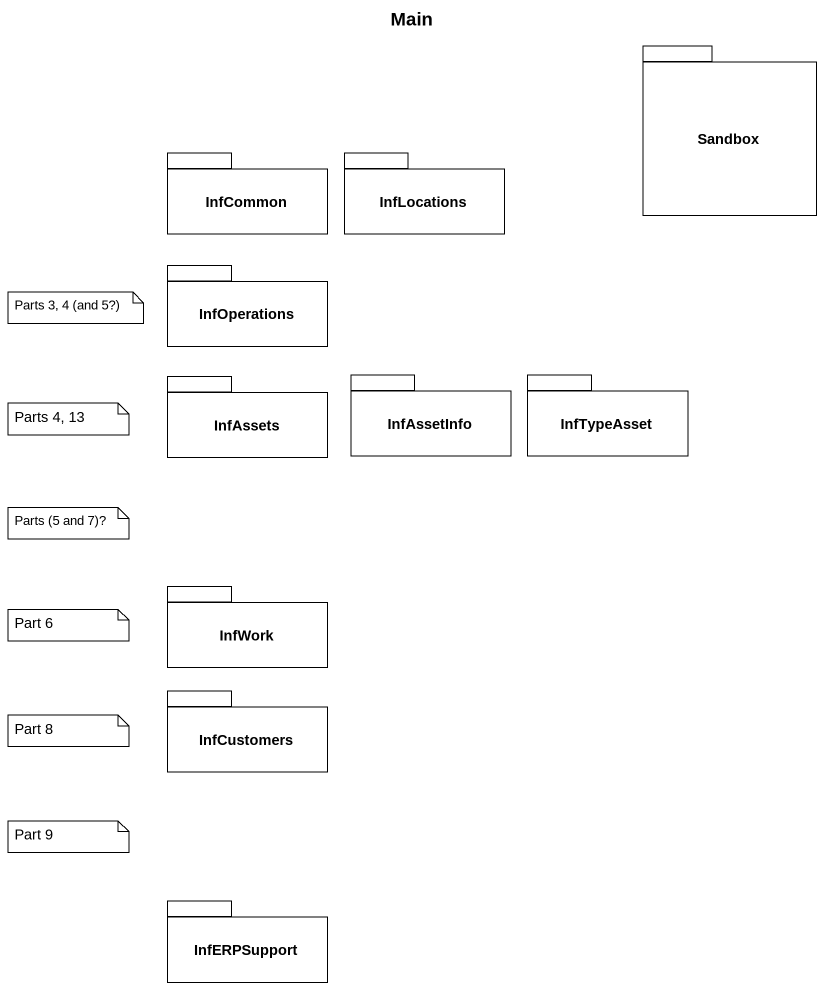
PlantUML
@startuml
title Main
package Sandbox {
}
package InfCommon {
}
package InfLocations {
}
package InfOperations {
}
package InfAssets {
}
package InfAssetInfo {
}
package InfTypeAsset {
}
package InfWork {
}
package InfCustomers {
}
package InfERPSupport {
}
note as N1
  Parts 3, 4 (and 5?)
end note
note as N2
  Parts 4, 13
end note
note as N3
  Parts (5 and 7)?
end note
note as N4
  Part 6
end note
note as N5
  Part 8
end note
note as N6
  Part 9
end note
@enduml
